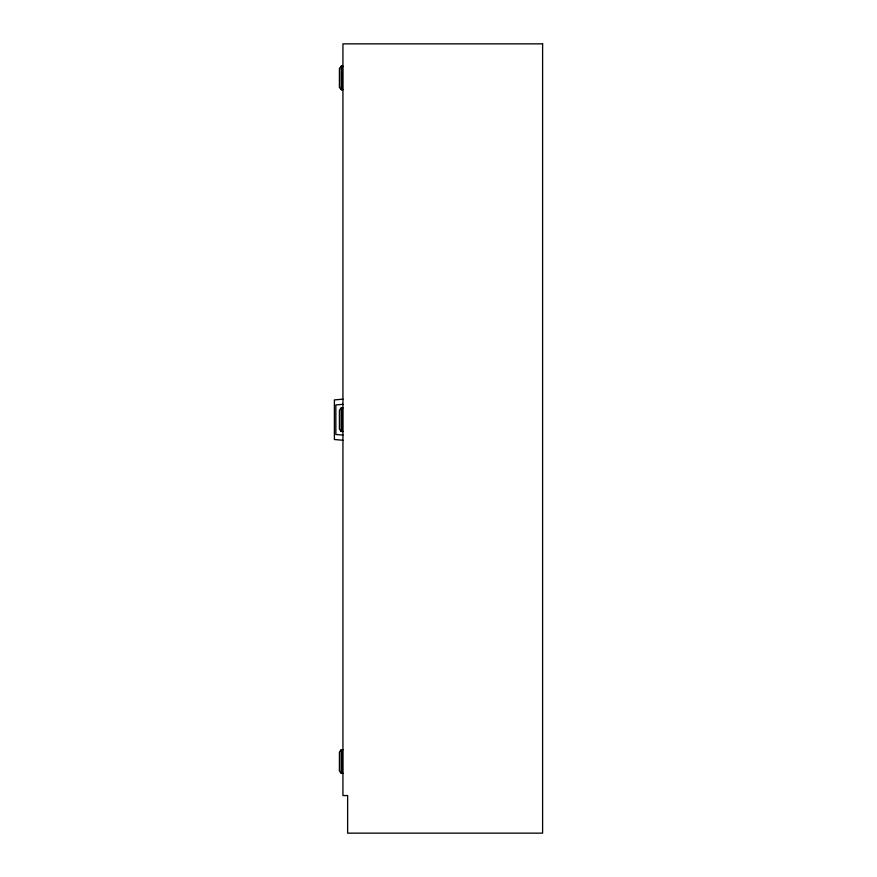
<?xml version="1.0" encoding="UTF-8"?>
<svg xmlns="http://www.w3.org/2000/svg" width="877" height="877" viewBox="0 0 877 877"><rect width="100%" height="100%" fill="white"/><g stroke="black" fill="none" stroke-linecap="round" stroke-linejoin="round"><path stroke-width="1.32" d="M342.94 66.17L341.175 66.17L339.41 68.516L339.41 87.305L341.175 89.662L342.94 89.662M342.94 407.958L341.175 407.958L339.41 410.315L339.41 429.105L341.175 431.451L342.94 431.451M342.94 749.758L341.175 749.758L339.41 752.104L339.41 770.894L341.175 773.251L342.94 773.251M342.94 399.167L334.389 399.912L334.389 439.509L342.94 440.254M342.94 404.33L335.847 404.955L335.847 434.466L342.94 435.08M342.425 66.17L342.425 89.662M342.425 407.958L342.425 431.451M342.425 749.758L342.425 773.251M342.052 66.17L342.052 89.662M342.063 407.958L342.063 431.451M342.052 749.758L342.052 773.251M341.635 66.17L341.635 89.662M341.635 407.958L341.635 431.451M341.635 749.758L341.635 773.251M341.175 66.17L341.175 89.662M341.175 407.958L341.175 431.451M341.175 749.758L341.175 773.251M542.611 43.85L342.94 43.85L342.94 795.56L347.632 795.56L347.632 833.15L542.611 833.15L542.611 43.85"/></g></svg>
